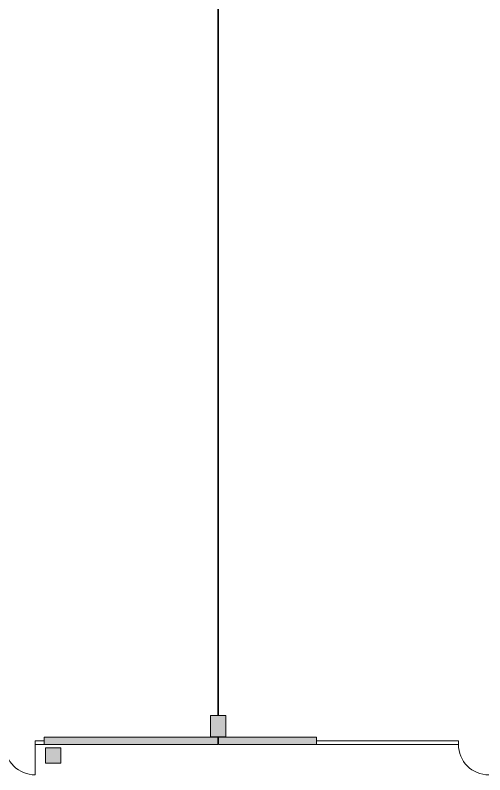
# Model space of a CAD drawing. Header units: inches. Extents: x -139469 to 69789, y -72919 to 35471.
# Drawn here: x -120666 to -105127, y -43469 to -18319 of the extents above; entities that cross this region are included whole.
import ezdxf

# ---------------------------------------------------------------- set-up
doc = ezdxf.new("R2010")
doc.units = ezdxf.units.IN
doc.header["$LTSCALE"] = 525
doc.header["$MEASUREMENT"] = 0
doc.linetypes.add('AUSGEZOGEN', pattern=[0])
doc.linetypes.add('Volllinie', pattern=[0])
doc.layers.add('Grundebene', color=7, linetype='Continuous')

msp = doc.modelspace()

# ---------------------------------------------------------------- hatches: boundary and pattern name
at = {"layer": 'Grundebene', "true_color": 0x000000, "transparency": 33554687}
h = msp.add_hatch(color=18, dxfattribs=at)
h.paths.add_polyline_path([(-114199, -42209), (-114199, -41509), (-113699, -41509), (-113699, -42209)], flags=0)
h.paths.add_polyline_path([(-119709, -42219), (-113959, -42219), (-113959, -42469), (-119709, -42469)], flags=0)
h.paths.add_polyline_path([(-113939, -42219), (-110699, -42219), (-110699, -42469), (-113939, -42469)], flags=0)
msp.add_hatch(color=18, dxfattribs=at).paths.add_polyline_path([(-119159, -42579), (-119159, -43079), (-119659, -43079), (-119659, -42579)], flags=0)

# ---------------------------------------------------------------- linework, layer by layer
at = {"layer": 'Grundebene', "color": 18, "linetype": 'AUSGEZOGEN', "lineweight": 13, "true_color": 0x000000}
for p, q in [((-113959, -12529), (-113959, -41509)), ((-113939, -12529), (-113939, -41509)), ((-114199, -41509), (-113699, -41509)), ((-114199, -42209), (-114199, -41509)), ((-113699, -41509), (-113699, -42209)), ((-119709, -42219), (-113959, -42219)), ((-119709, -42219), (-119709, -42469)), ((-113699, -42209), (-114199, -42209)), ((-113959, -42219), (-113959, -42469)), ((-113939, -42219), (-110699, -42219)), ((-113939, -42469), (-113939, -42219)), ((-110699, -42219), (-110699, -42469)), ((-120005, -42344), (-119709, -42344)), ((-120005, -42469), (-119709, -42469)), ((-120005, -42469), (-120005, -43469)), ((-113959, -42469), (-119709, -42469)), ((-110699, -42469), (-113939, -42469)), ((-110699, -42344), (-105999, -42344)), ((-110699, -42469), (-105999, -42469)), ((-119659, -42579), (-119159, -42579)), ((-119659, -43079), (-119659, -42579)), ((-119159, -42579), (-119159, -43079)), ((-119159, -43079), (-119659, -43079))]:
    msp.add_line(p, q, dxfattribs=at)
at = {"layer": 'Grundebene', "color": 18, "linetype": 'Volllinie', "lineweight": 9, "true_color": 0x000000}
for p, q in [((-120005, -42469), (-120005, -42344)), ((-105999, -42469), (-105999, -42344))]:
    msp.add_line(p, q, dxfattribs=at)
at = {"layer": 'Grundebene', "color": 18, "linetype": 'AUSGEZOGEN', "lineweight": 13, "true_color": 0x000000}
for centre in [(-120009, -42469), (-104999, -42469)]:
    msp.add_arc(centre, 1000, 180, 270.2404, dxfattribs=at)

doc.saveas('drawing.dxf')
